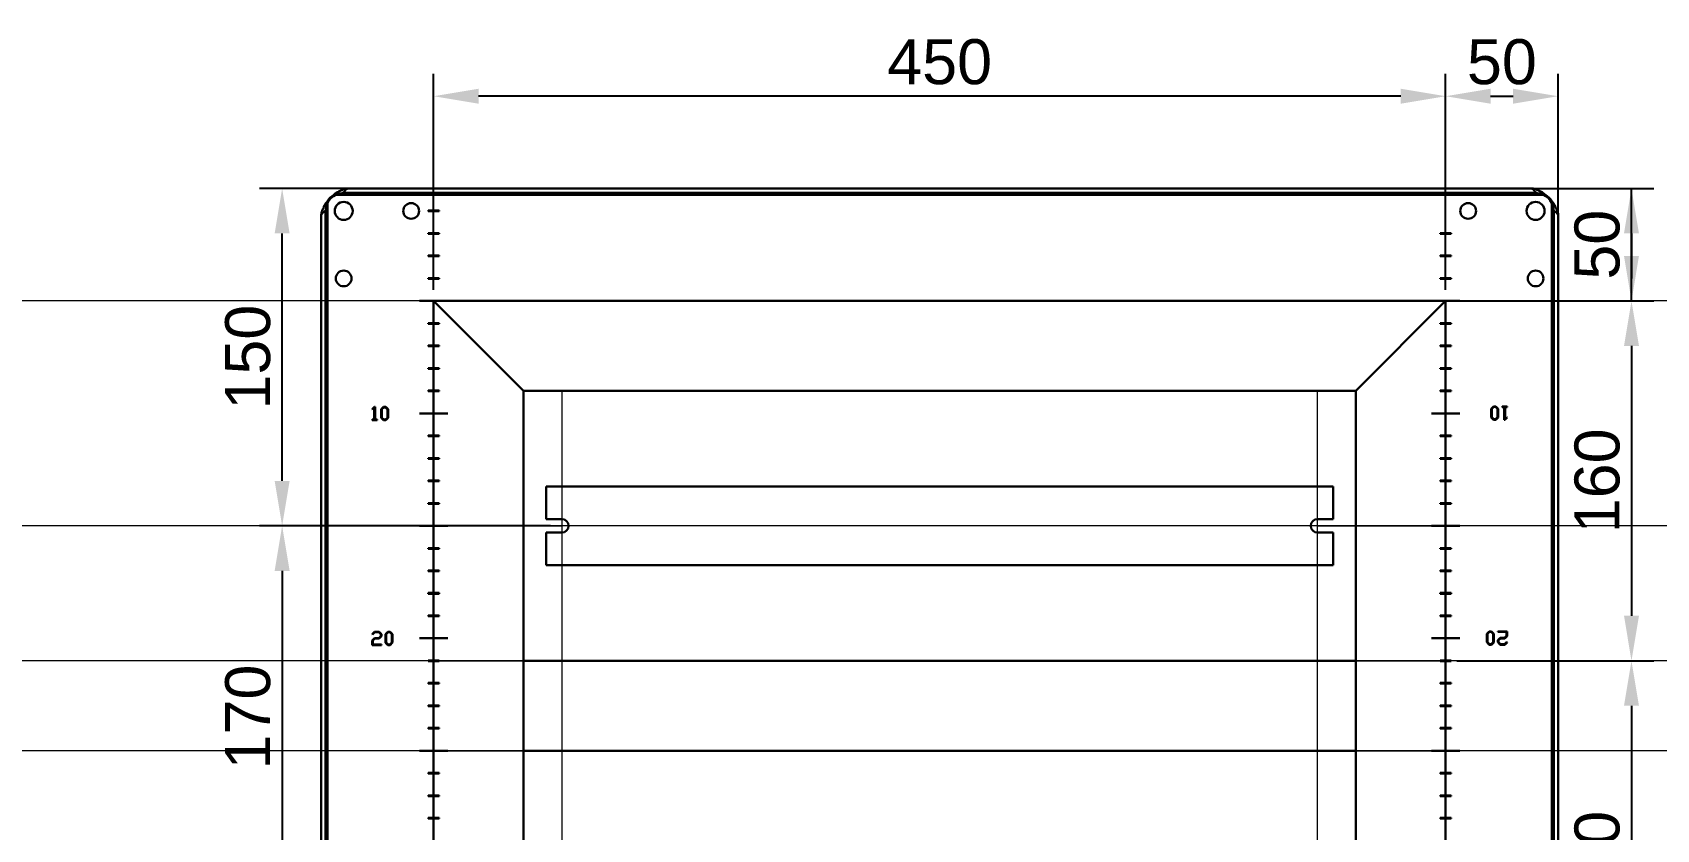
# Model space of a CAD drawing. Header units: millimetres. Extents: x 0 to 53000, y -591 to 24400.
# Drawn here: x 989 to 1711, y 2940 to 3294 of the extents above; entities that cross this region are included whole.
import ezdxf

# ---------------------------------------------------------------- set-up
doc = ezdxf.new("R2010")
doc.units = ezdxf.units.MM
doc.layers.add('КК перф 40х60', color=6, linetype='Continuous', lineweight=30)
doc.layers.add('Основная', color=7, linetype='Continuous', lineweight=30)
doc.layers.add('Привязки', color=2, linetype='Continuous', lineweight=0, plot=False, transparency=0.8)
doc.layers.add('размеры', color=3, linetype='Continuous')
doc.styles.get("Standard").update_dxf_attribs({"font": 'arial.ttf'})
doc.dimstyles.new('ISO2', dxfattribs={"dimtxt": 20, "dimasz": 20, "dimexe": 10, "dimexo": 5, "dimgap": 5, "dimtad": 1, "dimdec": 4, "dimdsep": 46, "dimlunit": 6, "dimtxsty": 'Standard', "dimcen": 20, "dimadec": 0, "dimazin": 0, "dimtfac": 1, "dimtdec": 4, "dimtmove": 0, "dimatfit": 3, "dimfxl": 1, "dimtolj": 1, "dimtzin": 0, "dimarcsym": 0})

# ---------------------------------------------------------------- blocks, each defined once
blk = doc.blocks.new('*D133')
at = {"layer": 'Defpoints', "color": 0, "transparency": 16777216}
for p in [(1617.37, 3225), (1700, 3225), (1617.37, 3175)]:
    blk.add_point(p, dxfattribs=at)
at = {"layer": 'размеры', "color": 0, "lineweight": -2, "transparency": 16777216}
for p, q in [((1622.37, 3225), (1710, 3225)), ((1700, 3175), (1700, 3225)), ((1700, 3195), (1700, 3215)), ((1700, 3205), (1700, 3185)), ((1622.37, 3175), (1710, 3175))]:
    blk.add_line(p, q, dxfattribs=at)
at = {"layer": 'размеры', "color": 0, "transparency": 16777216}
for points in [[(1696.67, 3205), (1703.33, 3205), (1700, 3225)], [(1696.67, 3195), (1703.33, 3195), (1700, 3175)]]:
    blk.add_solid(points, dxfattribs=at)
at = {"layer": 'размеры', "color": 0, "transparency": 16777216, "insert": (1684.79, 3200), "char_height": 20, "attachment_point": 5, "rotation": 90}
blk.add_mtext('\\A1;50', dxfattribs=at)
blk = doc.blocks.new('*D134')
at = {"layer": 'Defpoints', "color": 0, "transparency": 16777216}
for p in [(1167.37, 3266), (1167.37, 3175), (1617.37, 3175)]:
    blk.add_point(p, dxfattribs=at)
at = {"layer": 'размеры', "color": 0, "lineweight": -2, "transparency": 16777216}
for p, q in [((1167.37, 3180), (1167.37, 3276)), ((1617.37, 3180), (1617.37, 3276)), ((1597.37, 3266), (1187.37, 3266))]:
    blk.add_line(p, q, dxfattribs=at)
at = {"layer": 'размеры', "color": 0, "transparency": 16777216}
for points in [[(1187.37, 3269.33), (1187.37, 3262.67), (1167.37, 3266)], [(1597.37, 3269.33), (1597.37, 3262.67), (1617.37, 3266)]]:
    blk.add_solid(points, dxfattribs=at)
at = {"layer": 'размеры', "color": 0, "transparency": 16777216, "insert": (1392.37, 3281.21), "char_height": 20, "attachment_point": 5, "rotation": 0}
blk.add_mtext('\\A1;450', dxfattribs=at)
blk = doc.blocks.new('*D135')
at = {"layer": 'Defpoints', "color": 0, "transparency": 16777216}
for p in [(1667.37, 3266), (1617.37, 3175), (1667.37, 3175)]:
    blk.add_point(p, dxfattribs=at)
at = {"layer": 'размеры', "color": 0, "lineweight": -2, "transparency": 16777216}
for p, q in [((1617.37, 3180), (1617.37, 3276)), ((1667.37, 3180), (1667.37, 3276)), ((1637.37, 3266), (1647.37, 3266))]:
    blk.add_line(p, q, dxfattribs=at)
at = {"layer": 'размеры', "color": 0, "transparency": 16777216}
for points in [[(1637.37, 3269.33), (1637.37, 3262.67), (1617.37, 3266)], [(1647.37, 3269.33), (1647.37, 3262.67), (1667.37, 3266)]]:
    blk.add_solid(points, dxfattribs=at)
at = {"layer": 'размеры', "color": 0, "transparency": 16777216, "insert": (1642.37, 3281.21), "char_height": 20, "attachment_point": 5}
blk.add_mtext('\\A1;50', dxfattribs=at)
blk = doc.blocks.new('*D136')
at = {"layer": 'Defpoints', "color": 0, "transparency": 16777216}
for p in [(1100, 3225), (1224.37, 3225), (1224.37, 3075)]:
    blk.add_point(p, dxfattribs=at)
at = {"layer": 'размеры', "color": 0, "lineweight": -2, "transparency": 16777216}
for p, q in [((1219.37, 3225), (1090, 3225)), ((1100, 3095), (1100, 3205)), ((1219.37, 3075), (1090, 3075))]:
    blk.add_line(p, q, dxfattribs=at)
at = {"layer": 'размеры', "color": 0, "transparency": 16777216}
for points in [[(1096.67, 3205), (1103.33, 3205), (1100, 3225)], [(1096.67, 3095), (1103.33, 3095), (1100, 3075)]]:
    blk.add_solid(points, dxfattribs=at)
at = {"layer": 'размеры', "color": 0, "transparency": 16777216, "insert": (1084.79, 3150), "char_height": 20, "attachment_point": 5, "rotation": 90}
blk.add_mtext('\\A1;150', dxfattribs=at)
blk = doc.blocks.new('*D137')
at = {"layer": 'Defpoints', "color": 0, "transparency": 16777216}
for p in [(1224.37, 3075), (1100, 2905), (1224.37, 2905)]:
    blk.add_point(p, dxfattribs=at)
at = {"layer": 'размеры', "color": 0, "lineweight": -2, "transparency": 16777216}
for p, q in [((1219.37, 3075), (1090, 3075)), ((1100, 3055), (1100, 2925)), ((1219.37, 2905), (1090, 2905))]:
    blk.add_line(p, q, dxfattribs=at)
at = {"layer": 'размеры', "color": 0, "transparency": 16777216}
for points in [[(1096.67, 3055), (1103.33, 3055), (1100, 3075)], [(1096.67, 2925), (1103.33, 2925), (1100, 2905)]]:
    blk.add_solid(points, dxfattribs=at)
at = {"layer": 'размеры', "color": 0, "transparency": 16777216, "insert": (1084.79, 2990), "char_height": 20, "attachment_point": 5, "rotation": 90}
blk.add_mtext('\\A1;170', dxfattribs=at)
blk = doc.blocks.new('*D140')
at = {"layer": 'Defpoints', "color": 0, "transparency": 16777216}
for p in [(1617.37, 3175), (1617.37, 3015), (1700, 3015)]:
    blk.add_point(p, dxfattribs=at)
at = {"layer": 'размеры', "color": 0, "lineweight": -2, "transparency": 16777216}
for p, q in [((1622.37, 3175), (1710, 3175)), ((1700, 3155), (1700, 3035)), ((1622.37, 3015), (1710, 3015))]:
    blk.add_line(p, q, dxfattribs=at)
at = {"layer": 'размеры', "color": 0, "transparency": 16777216}
for points in [[(1696.67, 3155), (1703.33, 3155), (1700, 3175)], [(1696.67, 3035), (1703.33, 3035), (1700, 3015)]]:
    blk.add_solid(points, dxfattribs=at)
at = {"layer": 'размеры', "color": 0, "transparency": 16777216, "insert": (1684.79, 3095), "char_height": 20, "attachment_point": 5, "rotation": 90}
blk.add_mtext('\\A1;160', dxfattribs=at)
blk = doc.blocks.new('*D141')
at = {"layer": 'Defpoints', "color": 0, "transparency": 16777216}
for p in [(1617.37, 3015), (0, 2835), (1700, 2835)]:
    blk.add_point(p, dxfattribs=at)
at = {"layer": 'размеры', "color": 0, "lineweight": -2, "transparency": 16777216}
for p, q in [((1622.37, 3015), (1710, 3015)), ((1700, 2995), (1700, 2855)), ((5, 2835), (1710, 2835))]:
    blk.add_line(p, q, dxfattribs=at)
at = {"layer": 'размеры', "color": 0, "transparency": 16777216}
for points in [[(1696.67, 2995), (1703.33, 2995), (1700, 3015)], [(1696.67, 2855), (1703.33, 2855), (1700, 2835)]]:
    blk.add_solid(points, dxfattribs=at)
at = {"layer": 'размеры', "color": 0, "transparency": 16777216, "insert": (1684.79, 2925), "char_height": 20, "attachment_point": 5, "rotation": 90}
blk.add_mtext('\\A1;180', dxfattribs=at)

msp = doc.modelspace()

# ---------------------------------------------------------------- linework, layer by layer
at = {"layer": 'КК перф 40х60'}
for p, q in [((1167.36884, 3175), (1617.36885, 3175)), ((1207.36885, 3135), (1167.36884, 3175)), ((1167.36885, 2524.99999), (1167.36885, 3175)), ((1577.36885, 3135), (1617.36885, 3175)), ((1617.36885, 3175), (1617.36885, 2524.99999)), ((1577.36885, 3135), (1207.36885, 3135)), ((1207.36885, 3135), (1207.36885, 2564.99999)), ((1207.36885, 3135), (1207.36885, 2945)), ((1577.36885, 2565), (1577.36885, 3135)), ((1207.33585, 3014.99999), (1577.33586, 3014.99999)), ((1207.33585, 2974.99999), (1577.33586, 2974.99999))]:
    msp.add_line(p, q, dxfattribs=at)
at = {"layer": 'Основная', "linetype": 'Continuous'}
for p, q in [((1123.04749, 3222.20001), (1661.6902, 3222.20001)), ((1123.04749, 3222.20001), (1661.6902, 3222.20001)), ((1657.50589, 3223.10001), (1127.2318, 3223.10001)), ((1657.50589, 3223.10001), (1127.2318, 3223.10001)), ((1655.58251, 3224.99999), (1129.15518, 3224.99999)), ((1655.58251, 3224.99999), (1129.15518, 3224.99999)), ((1655.26884, 3224.99999), (1129.46885, 3224.99999)), ((1655.26884, 3224.99999), (1129.46885, 3224.99999)), ((1119.26886, 3215.13706), (1119.26886, 2484.86292)), ((1119.26886, 3215.13706), (1119.26886, 2484.86292)), ((1120.16886, 2480.67862), (1120.16886, 3219.32137)), ((1120.16886, 2480.67862), (1120.16886, 3219.32137)), ((1169.86885, 3215.15), (1164.86884, 3215.15)), ((1164.86884, 3215.15), (1164.86884, 3214.85001)), ((1164.86884, 3214.85001), (1169.86885, 3214.85001)), ((1169.86885, 3214.85001), (1169.86885, 3215.15)), ((1664.56883, 3219.32137), (1664.56883, 2480.67862)), ((1664.56883, 3219.32137), (1664.56883, 2480.67862)), ((1665.46884, 2484.86292), (1665.46884, 3215.13706)), ((1665.46884, 2484.86292), (1665.46884, 3215.13706)), ((1117.36884, 3213.21365), (1117.36884, 2486.78634)), ((1117.36884, 3213.21365), (1117.36884, 2486.78634)), ((1117.36884, 3212.89998), (1117.36884, 2487.10001)), ((1117.36884, 3212.89998), (1117.36884, 2487.10001)), ((1667.36885, 2486.78634), (1667.36885, 3213.21365)), ((1667.36885, 2486.78634), (1667.36885, 3213.21365)), ((1667.36885, 2487.10001), (1667.36885, 3212.89998)), ((1667.36885, 2487.10001), (1667.36885, 3212.89998)), ((1169.86885, 3205.15001), (1164.86884, 3205.15001)), ((1164.86884, 3205.15001), (1164.86884, 3204.84999)), ((1164.86884, 3204.84999), (1169.86885, 3204.84999)), ((1169.86885, 3204.84999), (1169.86885, 3205.15001)), ((1614.86884, 3205.15001), (1614.86884, 3204.84999)), ((1619.86885, 3205.15001), (1614.86884, 3205.15001)), ((1614.86884, 3204.84999), (1619.86885, 3204.84999)), ((1619.86885, 3204.84999), (1619.86885, 3205.15001)), ((1169.86885, 3195.14999), (1164.86884, 3195.14999)), ((1164.86884, 3195.14999), (1164.86884, 3194.85)), ((1164.86884, 3194.85), (1169.86885, 3194.85)), ((1169.86885, 3194.85), (1169.86885, 3195.14999)), ((1614.86884, 3195.14999), (1614.86884, 3194.85)), ((1619.86885, 3195.14999), (1614.86884, 3195.14999)), ((1614.86884, 3194.85), (1619.86885, 3194.85)), ((1619.86885, 3194.85), (1619.86885, 3195.14999)), ((1169.86885, 3185.15), (1164.86884, 3185.15)), ((1164.86884, 3185.15), (1164.86884, 3184.85001)), ((1164.86884, 3184.85001), (1169.86885, 3184.85001)), ((1169.86885, 3184.85001), (1169.86885, 3185.15)), ((1619.86885, 3185.15), (1614.86884, 3185.15)), ((1614.86884, 3185.15), (1614.86884, 3184.85001)), ((1614.86884, 3184.85001), (1619.86885, 3184.85001)), ((1619.86885, 3184.85001), (1619.86885, 3185.15)), ((1169.86885, 3165.14999), (1164.86884, 3165.14999)), ((1164.86884, 3165.14999), (1164.86884, 3164.85)), ((1164.86884, 3164.85), (1169.86885, 3164.85)), ((1169.86885, 3164.85), (1169.86885, 3165.14999)), ((1614.86884, 3165.14999), (1614.86884, 3164.85)), ((1619.86885, 3165.14999), (1614.86884, 3165.14999)), ((1614.86884, 3164.85), (1619.86885, 3164.85)), ((1619.86885, 3164.85), (1619.86885, 3165.14999)), ((1164.86884, 3155.15), (1164.86884, 3154.85001)), ((1169.86885, 3155.15), (1164.86884, 3155.15)), ((1164.86884, 3154.85001), (1169.86885, 3154.85001)), ((1169.86885, 3154.85001), (1169.86885, 3155.15)), ((1619.86885, 3155.15), (1614.86884, 3155.15)), ((1614.86884, 3155.15), (1614.86884, 3154.85001)), ((1614.86884, 3154.85001), (1619.86885, 3154.85001)), ((1619.86885, 3154.85001), (1619.86885, 3155.15)), ((1164.86884, 3145.15001), (1164.86884, 3144.84999)), ((1169.86885, 3145.15001), (1164.86884, 3145.15001)), ((1164.86884, 3144.84999), (1169.86885, 3144.84999)), ((1169.86885, 3144.84999), (1169.86885, 3145.15001)), ((1619.86885, 3145.15001), (1614.86884, 3145.15001)), ((1614.86884, 3145.15001), (1614.86884, 3144.84999)), ((1614.86884, 3144.84999), (1619.86885, 3144.84999)), ((1619.86885, 3144.84999), (1619.86885, 3145.15001)), ((1169.86885, 3135.14999), (1164.86884, 3135.14999)), ((1164.86884, 3135.14999), (1164.86884, 3134.85)), ((1164.86884, 3134.85), (1169.86885, 3134.85)), ((1169.86885, 3134.85), (1169.86885, 3135.14999)), ((1614.86884, 3135.14999), (1614.86884, 3134.85)), ((1619.86885, 3135.14999), (1614.86884, 3135.14999)), ((1614.86884, 3134.85), (1619.86885, 3134.85)), ((1619.86885, 3134.85), (1619.86885, 3135.14999)), ((1141.04449, 3127.91499), (1140.02552, 3126.88315)), ((1140.2209, 3126.71584), (1140.96379, 3127.55466)), ((1140.96379, 3127.55466), (1140.96379, 3122.27258)), ((1141.31241, 3127.91499), (1141.04449, 3127.91499)), ((1141.31241, 3122.27258), (1141.31241, 3127.91499)), ((1145.01629, 3127.91499), (1143.9786, 3126.89015)), ((1143.9786, 3126.89015), (1143.9786, 3123.01898)), ((1144.33073, 3126.80477), (1145.17657, 3127.65411)), ((1146.12653, 3127.91499), (1145.01629, 3127.91499)), ((1145.17657, 3127.65411), (1145.96626, 3127.65411)), ((1145.96626, 3127.65411), (1146.83432, 3126.78137)), ((1147.18763, 3126.8656), (1146.12653, 3127.91499)), ((1638.61, 3128.05283), (1637.55006, 3127.01046)), ((1637.55006, 3127.01046), (1637.55006, 3123.18724)), ((1637.90337, 3126.96952), (1638.77028, 3127.83757)), ((1637.90337, 3123.27147), (1637.90337, 3126.96952)), ((1639.72374, 3128.05283), (1638.61, 3128.05283)), ((1638.77028, 3127.83757), (1639.56229, 3127.83757)), ((1639.56229, 3127.83757), (1640.40696, 3126.99291)), ((1640.75909, 3127.03386), (1639.72374, 3128.05283)), ((1640.40696, 3126.99291), (1640.40696, 3123.24807)), ((1640.75909, 3123.16269), (1640.75909, 3127.03386)), ((1642.53383, 3128.05283), (1642.53383, 3127.78026)), ((1644.66538, 3128.05283), (1642.53383, 3128.05283)), ((1642.53383, 3127.78026), (1643.42528, 3127.78026)), ((1643.42528, 3127.78026), (1643.42528, 3122.13784)), ((1643.77391, 3127.78026), (1644.66538, 3127.78026)), ((1643.77391, 3122.49818), (1643.77391, 3127.78026)), ((1644.66538, 3127.78026), (1644.66538, 3128.05283)), ((1140.02552, 3126.88315), (1140.2209, 3126.71584)), ((1140.07231, 3122.27258), (1140.07231, 3122.00001)), ((1140.96379, 3122.27258), (1140.07231, 3122.27258)), ((1140.07231, 3122.00001), (1142.20386, 3122.00001)), ((1142.20386, 3122.27258), (1141.31241, 3122.27258)), ((1142.20386, 3122.00001), (1142.20386, 3122.27258)), ((1143.9786, 3123.01898), (1145.01395, 3122.00001)), ((1144.33073, 3123.05993), (1144.33073, 3126.80477)), ((1145.17541, 3122.21524), (1144.33073, 3123.05993)), ((1145.01395, 3122.00001), (1146.12769, 3122.00001)), ((1145.96742, 3122.21524), (1145.17541, 3122.21524)), ((1146.83432, 3123.08332), (1145.96742, 3122.21524)), ((1146.12769, 3122.00001), (1147.18763, 3123.04237)), ((1146.83432, 3126.78137), (1146.83432, 3123.08332)), ((1147.18763, 3123.04237), (1147.18763, 3126.8656)), ((1637.55006, 3123.18724), (1638.61116, 3122.13784)), ((1638.77144, 3122.39873), (1637.90337, 3123.27147)), ((1638.61116, 3122.13784), (1639.7214, 3122.13784)), ((1639.56113, 3122.39873), (1638.77144, 3122.39873)), ((1640.40696, 3123.24807), (1639.56113, 3122.39873)), ((1639.7214, 3122.13784), (1640.75909, 3123.16269)), ((1643.42528, 3122.13784), (1643.6932, 3122.13784)), ((1643.6932, 3122.13784), (1644.71217, 3123.16969)), ((1644.51679, 3123.337), (1643.77391, 3122.49818)), ((1644.71217, 3123.16969), (1644.51679, 3123.337)), ((1169.86885, 3115.15), (1164.86884, 3115.15)), ((1164.86884, 3115.15), (1164.86884, 3114.84998)), ((1164.86884, 3114.84998), (1169.86885, 3114.84998)), ((1169.86885, 3114.84998), (1169.86885, 3115.15)), ((1614.86884, 3115.15), (1614.86884, 3114.84998)), ((1619.86885, 3115.15), (1614.86884, 3115.15)), ((1614.86884, 3114.84998), (1619.86885, 3114.84998)), ((1619.86885, 3114.84998), (1619.86885, 3115.15)), ((1164.86884, 3105.14998), (1164.86884, 3104.84999)), ((1169.86885, 3105.14998), (1164.86884, 3105.14998)), ((1164.86884, 3104.84999), (1169.86885, 3104.84999)), ((1169.86885, 3104.84999), (1169.86885, 3105.14998)), ((1619.86885, 3105.14998), (1614.86884, 3105.14998)), ((1614.86884, 3105.14998), (1614.86884, 3104.84999)), ((1614.86884, 3104.84999), (1619.86885, 3104.84999)), ((1619.86885, 3104.84999), (1619.86885, 3105.14998)), ((1169.86885, 3095.14999), (1164.86884, 3095.14999)), ((1164.86884, 3095.14999), (1164.86884, 3094.84999)), ((1164.86884, 3094.84999), (1169.86885, 3094.84999)), ((1169.86885, 3094.84999), (1169.86885, 3095.14999)), ((1619.86885, 3095.14999), (1614.86884, 3095.14999)), ((1614.86884, 3095.14999), (1614.86884, 3094.84999)), ((1614.86884, 3094.84999), (1619.86885, 3094.84999)), ((1619.86885, 3094.84999), (1619.86885, 3095.14999)), ((1169.86885, 3085.14999), (1164.86884, 3085.14999)), ((1164.86884, 3085.14999), (1164.86884, 3084.85)), ((1164.86884, 3084.85), (1169.86885, 3084.85)), ((1169.86885, 3084.85), (1169.86885, 3085.14999)), ((1614.86884, 3085.14999), (1614.86884, 3084.85)), ((1619.86885, 3085.14999), (1614.86884, 3085.14999)), ((1614.86884, 3084.85), (1619.86885, 3084.85)), ((1619.86885, 3084.85), (1619.86885, 3085.14999)), ((1164.86884, 3065.14999), (1164.86884, 3064.84999)), ((1169.86885, 3065.14999), (1164.86884, 3065.14999)), ((1164.86884, 3064.84999), (1169.86885, 3064.84999)), ((1169.86885, 3064.84999), (1169.86885, 3065.14999)), ((1619.86885, 3065.14999), (1614.86884, 3065.14999)), ((1614.86884, 3065.14999), (1614.86884, 3064.84999)), ((1614.86884, 3064.84999), (1619.86885, 3064.84999)), ((1619.86885, 3064.84999), (1619.86885, 3065.14999)), ((1164.86884, 3055.14999), (1164.86884, 3054.85)), ((1169.86885, 3055.14999), (1164.86884, 3055.14999)), ((1164.86884, 3054.85), (1169.86885, 3054.85)), ((1169.86885, 3054.85), (1169.86885, 3055.14999)), ((1614.86884, 3055.14999), (1614.86884, 3054.85)), ((1619.86885, 3055.14999), (1614.86884, 3055.14999)), ((1614.86884, 3054.85), (1619.86885, 3054.85)), ((1619.86885, 3054.85), (1619.86885, 3055.14999)), ((1164.86884, 3045.15), (1164.86884, 3044.84999)), ((1169.86885, 3045.15), (1164.86884, 3045.15)), ((1164.86884, 3044.84999), (1169.86885, 3044.84999)), ((1169.86885, 3044.84999), (1169.86885, 3045.15)), ((1614.86884, 3045.15), (1614.86884, 3044.84999)), ((1619.86885, 3045.15), (1614.86884, 3045.15)), ((1614.86884, 3044.84999), (1619.86885, 3044.84999)), ((1619.86885, 3044.84999), (1619.86885, 3045.15)), ((1169.86885, 3035.14999), (1164.86884, 3035.14999)), ((1164.86884, 3035.14999), (1164.86884, 3034.85)), ((1164.86884, 3034.85), (1169.86885, 3034.85)), ((1169.86885, 3034.85), (1169.86885, 3035.14999)), ((1614.86884, 3035.14999), (1614.86884, 3034.85)), ((1619.86885, 3035.14999), (1614.86884, 3035.14999)), ((1614.86884, 3034.85), (1619.86885, 3034.85)), ((1619.86885, 3034.85), (1619.86885, 3035.14999)), ((1141.04685, 3027.94379), (1140.02552, 3026.91194)), ((1140.02552, 3026.91194), (1140.21971, 3026.74465)), ((1140.21971, 3026.74465), (1141.20828, 3027.6712)), ((1143.11054, 3027.94379), (1141.04685, 3027.94379)), ((1141.20828, 3027.6712), (1142.94908, 3027.6712)), ((1142.94908, 3027.6712), (1143.81949, 3026.81133)), ((1143.81949, 3025.98187), (1142.94908, 3025.122)), ((1144.17163, 3026.89439), (1143.11054, 3027.94379)), ((1143.1117, 3024.8459), (1144.17163, 3025.89414)), ((1143.81949, 3026.81133), (1143.81949, 3025.98187)), ((1144.17163, 3025.89414), (1144.17163, 3026.89439)), ((1146.96301, 3027.94379), (1145.92531, 3026.91896)), ((1145.92531, 3026.91896), (1145.92531, 3023.04778)), ((1146.27745, 3026.83356), (1147.12329, 3027.6829)), ((1146.27745, 3023.08872), (1146.27745, 3026.83356)), ((1148.07323, 3027.94379), (1146.96301, 3027.94379)), ((1147.12329, 3027.6829), (1147.91296, 3027.6829)), ((1147.91296, 3027.6829), (1148.78102, 3026.81015)), ((1149.13433, 3026.89439), (1148.07323, 3027.94379)), ((1148.78102, 3026.81015), (1148.78102, 3023.11212)), ((1149.13433, 3023.07117), (1149.13433, 3026.89439)), ((1636.66328, 3028.08164), (1635.60336, 3027.03926)), ((1635.60336, 3027.03926), (1635.60336, 3023.21604)), ((1635.95667, 3026.99831), (1636.82356, 3027.86638)), ((1635.95667, 3023.30028), (1635.95667, 3026.99831)), ((1637.77702, 3028.08164), (1636.66328, 3028.08164)), ((1636.82356, 3027.86638), (1637.61558, 3027.86638)), ((1637.61558, 3027.86638), (1638.46024, 3027.02171)), ((1638.81239, 3027.06265), (1637.77702, 3028.08164)), ((1638.46024, 3027.02171), (1638.46024, 3023.27687)), ((1638.81239, 3023.19147), (1638.81239, 3027.06265)), ((1640.63158, 3028.08164), (1640.63158, 3027.80905)), ((1644.72737, 3028.08164), (1640.63158, 3028.08164)), ((1640.63158, 3027.80905), (1644.37526, 3027.80905)), ((1644.37526, 3026.09749), (1643.53176, 3025.26453)), ((1643.68969, 3024.98843), (1644.72737, 3026.01209)), ((1644.37526, 3027.80905), (1644.37526, 3026.09749)), ((1644.72737, 3026.01209), (1644.72737, 3028.08164)), ((1141.04801, 3025.122), (1140.01032, 3024.09834)), ((1140.01032, 3024.09834), (1140.01032, 3022.02879)), ((1140.01032, 3022.02879), (1144.10611, 3022.02879)), ((1140.36244, 3024.01294), (1141.20593, 3024.8459)), ((1140.36244, 3022.30138), (1140.36244, 3024.01294)), ((1144.10611, 3022.30138), (1140.36244, 3022.30138)), ((1142.94908, 3025.122), (1141.04801, 3025.122)), ((1141.20593, 3024.8459), (1143.1117, 3024.8459)), ((1144.10611, 3022.02879), (1144.10611, 3022.30138)), ((1145.92531, 3023.04778), (1146.96067, 3022.02879)), ((1147.12211, 3022.24405), (1146.27745, 3023.08872)), ((1146.96067, 3022.02879), (1148.07441, 3022.02879)), ((1147.91413, 3022.24405), (1147.12211, 3022.24405)), ((1148.78102, 3023.11212), (1147.91413, 3022.24405)), ((1148.07441, 3022.02879), (1149.13433, 3023.07117)), ((1635.60336, 3023.21604), (1636.66446, 3022.16664)), ((1636.82474, 3022.42753), (1635.95667, 3023.30028)), ((1636.66446, 3022.16664), (1637.77468, 3022.16664)), ((1637.61441, 3022.42753), (1636.82474, 3022.42753)), ((1638.46024, 3023.27687), (1637.61441, 3022.42753)), ((1637.77468, 3022.16664), (1638.81239, 3023.19147)), ((1641.62599, 3025.26453), (1640.56606, 3024.21629)), ((1640.56606, 3024.21629), (1640.56606, 3023.21604)), ((1640.56606, 3023.21604), (1641.62716, 3022.16664)), ((1640.9182, 3024.12856), (1641.78861, 3024.98843)), ((1640.9182, 3023.2991), (1640.9182, 3024.12856)), ((1641.78861, 3022.43923), (1640.9182, 3023.2991)), ((1643.53176, 3025.26453), (1641.62599, 3025.26453)), ((1641.62716, 3022.16664), (1643.69085, 3022.16664)), ((1641.78861, 3024.98843), (1643.68969, 3024.98843)), ((1643.52941, 3022.43923), (1641.78861, 3022.43923)), ((1644.51798, 3023.36578), (1643.52941, 3022.43923)), ((1643.69085, 3022.16664), (1644.71217, 3023.19849)), ((1644.71217, 3023.19849), (1644.51798, 3023.36578)), ((1169.86885, 3015.15), (1164.86884, 3015.15)), ((1164.86884, 3015.15), (1164.86884, 3014.84999)), ((1164.86884, 3014.84999), (1169.86885, 3014.84999)), ((1169.86885, 3014.84999), (1169.86885, 3015.15)), ((1614.86884, 3015.15), (1614.86884, 3014.84999)), ((1619.86885, 3015.15), (1614.86884, 3015.15)), ((1614.86884, 3014.84999), (1619.86885, 3014.84999)), ((1619.86885, 3014.84999), (1619.86885, 3015.15)), ((1164.86884, 3005.14999), (1164.86884, 3004.85)), ((1169.86885, 3005.14999), (1164.86884, 3005.14999)), ((1164.86884, 3004.85), (1169.86885, 3004.85)), ((1169.86885, 3004.85), (1169.86885, 3005.14999)), ((1619.86885, 3005.14999), (1614.86884, 3005.14999)), ((1614.86884, 3005.14999), (1614.86884, 3004.85)), ((1614.86884, 3004.85), (1619.86885, 3004.85)), ((1619.86885, 3004.85), (1619.86885, 3005.14999)), ((1164.86884, 2995.15), (1164.86884, 2994.84999)), ((1169.86885, 2995.15), (1164.86884, 2995.15)), ((1164.86884, 2994.84999), (1169.86885, 2994.84999)), ((1169.86885, 2994.84999), (1169.86885, 2995.15)), ((1614.86884, 2995.15), (1614.86884, 2994.84999)), ((1619.86885, 2995.15), (1614.86884, 2995.15)), ((1614.86884, 2994.84999), (1619.86885, 2994.84999)), ((1619.86885, 2994.84999), (1619.86885, 2995.15)), ((1169.86885, 2985.14999), (1164.86884, 2985.14999)), ((1164.86884, 2985.14999), (1164.86884, 2984.84999)), ((1164.86884, 2984.84999), (1169.86885, 2984.84999)), ((1169.86885, 2984.84999), (1169.86885, 2985.14999)), ((1614.86884, 2985.14999), (1614.86884, 2984.84999)), ((1619.86885, 2985.14999), (1614.86884, 2985.14999)), ((1614.86884, 2984.84999), (1619.86885, 2984.84999)), ((1619.86885, 2984.84999), (1619.86885, 2985.14999)), ((1164.86884, 2965.14999), (1164.86884, 2964.84999)), ((1169.86885, 2965.14999), (1164.86884, 2965.14999)), ((1164.86884, 2964.84999), (1169.86885, 2964.84999)), ((1169.86885, 2964.84999), (1169.86885, 2965.14999)), ((1619.86885, 2965.14999), (1614.86884, 2965.14999)), ((1614.86884, 2965.14999), (1614.86884, 2964.84999)), ((1614.86884, 2964.84999), (1619.86885, 2964.84999)), ((1619.86885, 2964.84999), (1619.86885, 2965.14999)), ((1164.86884, 2955.14999), (1164.86884, 2954.85)), ((1169.86885, 2955.14999), (1164.86884, 2955.14999)), ((1164.86884, 2954.85), (1169.86885, 2954.85)), ((1169.86885, 2954.85), (1169.86885, 2955.14999)), ((1614.86884, 2955.14999), (1614.86884, 2954.85)), ((1619.86885, 2955.14999), (1614.86884, 2955.14999)), ((1614.86884, 2954.85), (1619.86885, 2954.85)), ((1619.86885, 2954.85), (1619.86885, 2955.14999)), ((1164.86884, 2945.15), (1164.86884, 2944.85)), ((1169.86885, 2945.15), (1164.86884, 2945.15)), ((1164.86884, 2944.85), (1169.86885, 2944.85)), ((1169.86885, 2944.85), (1169.86885, 2945.15)), ((1614.86884, 2945.15), (1614.86884, 2944.85)), ((1619.86885, 2945.15), (1614.86884, 2945.15)), ((1614.86884, 2944.85), (1619.86885, 2944.85)), ((1619.86885, 2944.85), (1619.86885, 2945.15))]:
    msp.add_line(p, q, dxfattribs=at)
at = {"layer": 'Основная'}
for p, q in [((1173.61885, 3175), (1161.11884, 3175)), ((1167.36884, 2849.99999), (1167.36884, 3175)), ((1623.61885, 3175), (1611.11885, 3175)), ((1173.61885, 3124.99999), (1161.11884, 3124.99999)), ((1623.61885, 3124.99999), (1611.11885, 3124.99999)), ((1217.36884, 3092.5), (1217.36884, 3078)), ((1567.36884, 3092.49999), (1217.36884, 3092.49998)), ((1567.36884, 3092.49999), (1567.36884, 3077.99999)), ((1224.36884, 3078), (1217.36884, 3078)), ((1567.36884, 3077.99999), (1560.36884, 3077.99999)), ((1161.11884, 3075), (1173.61885, 3075)), ((1217.36884, 3072), (1224.36884, 3072)), ((1217.36884, 3057.5), (1217.36884, 3072)), ((1227.36884, 3075), (1227.36884, 3075)), ((1560.36884, 3071.99999), (1567.36884, 3071.99999)), ((1567.36884, 3071.99999), (1567.36884, 3057.49999)), ((1611.11885, 3075), (1623.61885, 3075)), ((1217.36884, 3057.49998), (1567.36884, 3057.49998)), ((1161.11884, 3024.99999), (1173.61885, 3024.99999)), ((1611.11885, 3024.99999), (1623.61885, 3024.99999)), ((1161.11884, 2974.99999), (1173.61885, 2974.99999)), ((1611.11885, 2974.99999), (1623.61885, 2974.99999))]:
    msp.add_line(p, q, dxfattribs=at)
at = {"layer": 'Основная', "linetype": 'Continuous'}
for centre, radius in [((1127.36885, 3214.99999), 4), ((1127.36885, 3214.99999), 4), ((1127.36885, 3214.99999), 4), ((1127.36885, 3214.99999), 4), ((1157.36885, 3214.99999), 3.5), ((1157.36885, 3214.99999), 3.5), ((1627.36885, 3214.99999), 3.5), ((1627.36885, 3214.99999), 3.5), ((1657.36885, 3214.99999), 4), ((1657.36885, 3214.99999), 4), ((1657.36885, 3214.99999), 4), ((1657.36885, 3214.99999), 4), ((1127.36885, 3184.99999), 3.5), ((1127.36885, 3184.99999), 3.5), ((1657.36885, 3184.99999), 3.5), ((1657.36885, 3184.99999), 3.5)]:
    msp.add_circle(centre, radius, dxfattribs=at)
for centre, radius, start, end in [((1127.36885, 3214.99999), 8, 94.96800905, 175.03199095), ((1127.36885, 3214.99999), 8, 94.96800905, 175.03199095), ((1127.07885, 3215.28999), 8, 120.25972336, 149.74027664), ((1127.07885, 3215.28999), 8, 120.25972336, 149.74027664), ((1126.50285, 3224.96243), 2, 274.96800905, 291.37482783), ((1126.50285, 3224.96243), 2, 274.96800905, 291.37482783), ((1658.23484, 3224.96243), 2, 248.62517217, 265.03199095), ((1658.23484, 3224.96243), 2, 248.62517217, 265.03199095), ((1657.36885, 3214.99999), 8, 4.96800905, 85.03199095), ((1657.36885, 3214.99999), 8, 4.96800905, 85.03199095), ((1657.65885, 3215.28999), 8, 30.25972336, 59.74027664), ((1657.65885, 3215.28999), 8, 30.25972336, 59.74027664), ((1117.40641, 3215.86599), 2, 338.62517217, 355.03199095), ((1117.40641, 3215.86599), 2, 338.62517217, 355.03199095), ((1667.33128, 3215.86599), 2, 184.96800905, 201.37482783), ((1667.33128, 3215.86599), 2, 184.96800905, 201.37482783)]:
    msp.add_arc(centre, radius, start, end, dxfattribs=at)
at = {"layer": 'Основная'}
for centre, start, end in [((1224.36884, 3075), 0, 90), ((1560.36884, 3074.99999), 90, 180), ((1224.36884, 3075), 270, 0), ((1560.36884, 3074.99999), 180, 270)]:
    msp.add_arc(centre, 3, start, end, dxfattribs=at)
at = {"layer": 'Основная', "linetype": 'Continuous'}
for points, knots in [([(1125.81884, 3223.89019), (1125.53916, 3223.78724), (1124.97965, 3223.5813), (1124.02703, 3223.05748), (1123.42158, 3222.52748), (1123.04749, 3222.20001)], [0, 0, 0, 0, 0.2763603285, 0.5528809945, 1, 1, 1, 1]), ([(1125.81884, 3223.89019), (1125.53916, 3223.78724), (1124.97965, 3223.5813), (1124.02703, 3223.05748), (1123.42158, 3222.52748), (1123.04749, 3222.20001)], [0, 0, 0, 0, 0.2763603285, 0.5528809945, 1, 1, 1, 1]), ([(1129.15518, 3224.99999), (1128.82693, 3224.97928), (1128.17095, 3224.93787), (1127.05965, 3224.58986), (1126.27516, 3224.1475), (1125.81884, 3223.89019)], [0, 0, 0, 0, 0.295274865, 0.590082953, 1, 1, 1, 1]), ([(1129.15518, 3224.99999), (1128.82693, 3224.97928), (1128.17095, 3224.93787), (1127.05965, 3224.58986), (1126.27516, 3224.1475), (1125.81884, 3223.89019)], [0, 0, 0, 0, 0.295274865, 0.590082953, 1, 1, 1, 1]), ([(1129.46885, 3224.99999), (1129.42298, 3224.99837), (1129.3542, 3224.99594), (1129.2625, 3224.98075), (1129.19375, 3224.96538), (1129.12498, 3224.94561), (1129.05627, 3224.92151), (1128.98752, 3224.89319), (1128.91876, 3224.8607), (1128.85001, 3224.82408), (1128.78125, 3224.78349), (1128.71253, 3224.73893), (1128.64377, 3224.69059), (1128.57503, 3224.63848), (1128.50626, 3224.58288), (1128.43755, 3224.52372), (1128.36879, 3224.46135), (1128.30003, 3224.39575), (1128.23129, 3224.32711), (1128.16252, 3224.25566), (1128.09381, 3224.18147), (1128.02505, 3224.1048), (1127.95629, 3224.02579), (1127.88754, 3223.9446), (1127.81878, 3223.86146), (1127.75007, 3223.77651), (1127.68131, 3223.69002), (1127.61255, 3223.60216), (1127.5438, 3223.51311), (1127.47505, 3223.42311), (1127.40632, 3223.33233), (1127.32524, 3223.22465), (1127.26706, 3223.14704), (1127.2318, 3223.10001)], [0, 0, 0, 0, 0.0614988422, 0.0922314064, 0.1229653291, 0.1536968056, 0.1844262973, 0.2151595788, 0.2458910705, 0.2766247967, 0.3073567022, 0.3380848296, 0.3688173631, 0.3995527939, 0.430283467, 0.4610134336, 0.4917435698, 0.5224748229, 0.5532114534, 0.5839424343, 0.6146728425, 0.6454058801, 0.6761354439, 0.7068685407, 0.7376011386, 0.7683327779, 0.7990635891, 0.8297940866, 0.8605288442, 0.8912621735, 0.9219889814, 0.9527258934, 1, 1, 1, 1]), ([(1129.46885, 3224.99999), (1129.42298, 3224.99837), (1129.3542, 3224.99594), (1129.2625, 3224.98075), (1129.19375, 3224.96538), (1129.12498, 3224.94561), (1129.05627, 3224.92151), (1128.98752, 3224.89319), (1128.91876, 3224.8607), (1128.85001, 3224.82408), (1128.78125, 3224.78349), (1128.71253, 3224.73893), (1128.64377, 3224.69059), (1128.57503, 3224.63848), (1128.50626, 3224.58288), (1128.43755, 3224.52372), (1128.36879, 3224.46135), (1128.30003, 3224.39575), (1128.23129, 3224.32711), (1128.16252, 3224.25566), (1128.09381, 3224.18147), (1128.02505, 3224.1048), (1127.95629, 3224.02579), (1127.88754, 3223.9446), (1127.81878, 3223.86146), (1127.75007, 3223.77651), (1127.68131, 3223.69002), (1127.61255, 3223.60216), (1127.5438, 3223.51311), (1127.47505, 3223.42311), (1127.40632, 3223.33233), (1127.32524, 3223.22465), (1127.26706, 3223.14704), (1127.2318, 3223.10001)], [0, 0, 0, 0, 0.0614988422, 0.0922314064, 0.1229653291, 0.1536968056, 0.1844262973, 0.2151595788, 0.2458910705, 0.2766247967, 0.3073567022, 0.3380848296, 0.3688173631, 0.3995527939, 0.430283467, 0.4610134336, 0.4917435698, 0.5224748229, 0.5532114534, 0.5839424343, 0.6146728425, 0.6454058801, 0.6761354439, 0.7068685407, 0.7376011386, 0.7683327779, 0.7990635891, 0.8297940866, 0.8605288442, 0.8912621735, 0.9219889814, 0.9527258934, 1, 1, 1, 1]), ([(1657.50589, 3223.10001), (1657.46002, 3223.1612), (1657.39124, 3223.25296), (1657.29956, 3223.37443), (1657.23082, 3223.46487), (1657.16207, 3223.55446), (1657.09331, 3223.64298), (1657.02455, 3223.73023), (1656.95585, 3223.81606), (1656.88706, 3223.90015), (1656.81833, 3223.98244), (1656.74957, 3224.06264), (1656.68081, 3224.14059), (1656.6121, 3224.21616), (1656.54333, 3224.28907), (1656.47459, 3224.35926), (1656.40583, 3224.42649), (1656.33707, 3224.49061), (1656.26835, 3224.55153), (1656.1996, 3224.60907), (1656.13085, 3224.66306), (1656.06208, 3224.7134), (1655.99338, 3224.76006), (1655.9246, 3224.80276), (1655.85586, 3224.84157), (1655.7871, 3224.87625), (1655.71835, 3224.90685), (1655.64963, 3224.9332), (1655.58087, 3224.95529), (1655.51212, 3224.97308), (1655.44336, 3224.98642), (1655.36227, 3224.99738), (1655.3041, 3224.99901), (1655.26884, 3224.99999)], [0, 0, 0, 0, 0.061497312, 0.0922201247, 0.1229569243, 0.1536903006, 0.1844210751, 0.2151543511, 0.2458846009, 0.2766126493, 0.3073502645, 0.3380817817, 0.3688151523, 0.3995443797, 0.4302754144, 0.4610095237, 0.4917417453, 0.5224730184, 0.5532012646, 0.583936492, 0.6146685132, 0.6453997904, 0.6761311233, 0.7068613112, 0.7375959304, 0.7683281876, 0.799061566, 0.8297894087, 0.8605210581, 0.8912540723, 0.9219874824, 0.9527210506, 1, 1, 1, 1]), ([(1657.50589, 3223.10001), (1657.46002, 3223.1612), (1657.39124, 3223.25296), (1657.29956, 3223.37443), (1657.23082, 3223.46487), (1657.16207, 3223.55446), (1657.09331, 3223.64298), (1657.02455, 3223.73023), (1656.95585, 3223.81606), (1656.88706, 3223.90015), (1656.81833, 3223.98244), (1656.74957, 3224.06264), (1656.68081, 3224.14059), (1656.6121, 3224.21616), (1656.54333, 3224.28907), (1656.47459, 3224.35926), (1656.40583, 3224.42649), (1656.33707, 3224.49061), (1656.26835, 3224.55153), (1656.1996, 3224.60907), (1656.13085, 3224.66306), (1656.06208, 3224.7134), (1655.99338, 3224.76006), (1655.9246, 3224.80276), (1655.85586, 3224.84157), (1655.7871, 3224.87625), (1655.71835, 3224.90685), (1655.64963, 3224.9332), (1655.58087, 3224.95529), (1655.51212, 3224.97308), (1655.44336, 3224.98642), (1655.36227, 3224.99738), (1655.3041, 3224.99901), (1655.26884, 3224.99999)], [0, 0, 0, 0, 0.061497312, 0.0922201247, 0.1229569243, 0.1536903006, 0.1844210751, 0.2151543511, 0.2458846009, 0.2766126493, 0.3073502645, 0.3380817817, 0.3688151523, 0.3995443797, 0.4302754144, 0.4610095237, 0.4917417453, 0.5224730184, 0.5532012646, 0.583936492, 0.6146685132, 0.6453997904, 0.6761311233, 0.7068613112, 0.7375959304, 0.7683281876, 0.799061566, 0.8297894087, 0.8605210581, 0.8912540723, 0.9219874824, 0.9527210506, 1, 1, 1, 1]), ([(1658.91885, 3223.89019), (1658.5906, 3224.07976), (1657.93461, 3224.45861), (1656.82331, 3224.89384), (1656.03882, 3224.96095), (1655.58251, 3224.99999)], [0, 0, 0, 0, 0.295273902, 0.590081419, 1, 1, 1, 1]), ([(1658.91885, 3223.89019), (1658.5906, 3224.07976), (1657.93461, 3224.45861), (1656.82331, 3224.89384), (1656.03882, 3224.96095), (1655.58251, 3224.99999)], [0, 0, 0, 0, 0.295273902, 0.590081419, 1, 1, 1, 1]), ([(1661.6902, 3222.20001), (1661.45982, 3222.40109), (1660.99915, 3222.80319), (1660.10411, 3223.43578), (1659.37228, 3223.71635), (1658.91885, 3223.89019)], [0, 0, 0, 0, 0.275656821, 0.551208631, 1, 1, 1, 1]), ([(1661.6902, 3222.20001), (1661.45982, 3222.40109), (1660.99915, 3222.80319), (1660.10411, 3223.43578), (1659.37228, 3223.71635), (1658.91885, 3223.89019)], [0, 0, 0, 0, 0.275656821, 0.551208631, 1, 1, 1, 1]), ([(1118.47868, 3216.54999), (1118.28909, 3216.22174), (1117.91022, 3215.56576), (1117.475, 3214.45445), (1117.40788, 3213.66997), (1117.36884, 3213.21365)], [0, 0, 0, 0, 0.295276058, 0.590082674, 1, 1, 1, 1]), ([(1118.47868, 3216.54999), (1118.28909, 3216.22174), (1117.91022, 3215.56576), (1117.475, 3214.45445), (1117.40788, 3213.66997), (1117.36884, 3213.21365)], [0, 0, 0, 0, 0.295276058, 0.590082674, 1, 1, 1, 1]), ([(1119.26886, 3215.13706), (1119.20766, 3215.0912), (1119.11589, 3215.02241), (1118.99442, 3214.93071), (1118.90397, 3214.86197), (1118.81439, 3214.79321), (1118.72585, 3214.72448), (1118.63859, 3214.65572), (1118.55279, 3214.58698), (1118.46868, 3214.51821), (1118.38643, 3214.44946), (1118.3062, 3214.38071), (1118.22823, 3214.31199), (1118.15268, 3214.24324), (1118.07976, 3214.17448), (1118.00958, 3214.10572), (1117.94234, 3214.03701), (1117.87822, 3213.96824), (1117.8173, 3213.8995), (1117.7598, 3213.83073), (1117.70578, 3213.76199), (1117.65541, 3213.69326), (1117.60883, 3213.62451), (1117.56606, 3213.55576), (1117.52732, 3213.487), (1117.49257, 3213.41825), (1117.46203, 3213.34952), (1117.43562, 3213.28077), (1117.41354, 3213.21201), (1117.39576, 3213.14326), (1117.38241, 3213.0745), (1117.37145, 3212.99345), (1117.36982, 3212.93526), (1117.36884, 3212.89998)], [0, 0, 0, 0, 0.061496703, 0.092230351, 0.122966846, 0.153699918, 0.184425596, 0.215158567, 0.245893305, 0.276621049, 0.307352626, 0.338089429, 0.368817703, 0.399551418, 0.430282148, 0.461015953, 0.491743078, 0.522474047, 0.553206781, 0.583937695, 0.614673175, 0.645399355, 0.676131928, 0.70686479, 0.737596402, 0.768330775, 0.799056925, 0.829791094, 0.860522439, 0.891255148, 0.921988254, 0.952716725, 1, 1, 1, 1]), ([(1119.26886, 3215.13706), (1119.20766, 3215.0912), (1119.11589, 3215.02241), (1118.99442, 3214.93071), (1118.90397, 3214.86197), (1118.81439, 3214.79321), (1118.72585, 3214.72448), (1118.63859, 3214.65572), (1118.55279, 3214.58698), (1118.46868, 3214.51821), (1118.38643, 3214.44946), (1118.3062, 3214.38071), (1118.22823, 3214.31199), (1118.15268, 3214.24324), (1118.07976, 3214.17448), (1118.00958, 3214.10572), (1117.94234, 3214.03701), (1117.87822, 3213.96824), (1117.8173, 3213.8995), (1117.7598, 3213.83073), (1117.70578, 3213.76199), (1117.65541, 3213.69326), (1117.60883, 3213.62451), (1117.56606, 3213.55576), (1117.52732, 3213.487), (1117.49257, 3213.41825), (1117.46203, 3213.34952), (1117.43562, 3213.28077), (1117.41354, 3213.21201), (1117.39576, 3213.14326), (1117.38241, 3213.0745), (1117.37145, 3212.99345), (1117.36982, 3212.93526), (1117.36884, 3212.89998)], [0, 0, 0, 0, 0.061496703, 0.092230351, 0.122966846, 0.153699918, 0.184425596, 0.215158567, 0.245893305, 0.276621049, 0.307352626, 0.338089429, 0.368817703, 0.399551418, 0.430282148, 0.461015953, 0.491743078, 0.522474047, 0.553206781, 0.583937695, 0.614673175, 0.645399355, 0.676131928, 0.70686479, 0.737596402, 0.768330775, 0.799056925, 0.829791094, 0.860522439, 0.891255148, 0.921988254, 0.952716725, 1, 1, 1, 1]), ([(1120.16886, 3219.32137), (1119.96776, 3219.09098), (1119.56565, 3218.6303), (1118.93305, 3217.73526), (1118.6525, 3217.00342), (1118.47868, 3216.54999)], [0, 0, 0, 0, 0.275666918, 0.551216233, 1, 1, 1, 1]), ([(1120.16886, 3219.32137), (1119.96776, 3219.09098), (1119.56565, 3218.6303), (1118.93305, 3217.73526), (1118.6525, 3217.00342), (1118.47868, 3216.54999)], [0, 0, 0, 0, 0.275666918, 0.551216233, 1, 1, 1, 1]), ([(1666.25901, 3216.54999), (1666.15608, 3216.82967), (1665.95016, 3217.38919), (1665.42633, 3218.34181), (1664.89632, 3218.94727), (1664.56883, 3219.32137)], [0, 0, 0, 0, 0.276354543, 0.552872634, 1, 1, 1, 1]), ([(1666.25901, 3216.54999), (1666.15608, 3216.82967), (1665.95016, 3217.38919), (1665.42633, 3218.34181), (1664.89632, 3218.94727), (1664.56883, 3219.32137)], [0, 0, 0, 0, 0.276354543, 0.552872634, 1, 1, 1, 1]), ([(1667.36885, 3212.89998), (1667.36721, 3212.94585), (1667.36474, 3213.01464), (1667.34962, 3213.10634), (1667.33424, 3213.17508), (1667.31447, 3213.24385), (1667.29037, 3213.31256), (1667.26205, 3213.38132), (1667.22956, 3213.45008), (1667.19294, 3213.51883), (1667.15234, 3213.58758), (1667.1078, 3213.65634), (1667.05944, 3213.72506), (1667.00734, 3213.79381), (1666.95173, 3213.86257), (1666.8926, 3213.93132), (1666.83016, 3214.00004), (1666.76457, 3214.0688), (1666.69598, 3214.13755), (1666.62451, 3214.20631), (1666.55034, 3214.27506), (1666.47365, 3214.34379), (1666.39462, 3214.41254), (1666.31343, 3214.48128), (1666.23031, 3214.55006), (1666.14538, 3214.61879), (1666.05887, 3214.68753), (1665.97099, 3214.75627), (1665.88196, 3214.82504), (1665.79196, 3214.89379), (1665.70119, 3214.96253), (1665.59348, 3215.04361), (1665.51588, 3215.10179), (1665.46884, 3215.13706)], [0, 0, 0, 0, 0.061498543, 0.092230034, 0.122963653, 0.153694826, 0.184424014, 0.215156992, 0.24588818, 0.276621602, 0.307353204, 0.33808582, 0.368813257, 0.399548385, 0.430278754, 0.461013209, 0.491742599, 0.522473549, 0.553205094, 0.583935771, 0.614670668, 0.645398609, 0.676133376, 0.706866169, 0.737592669, 0.768328797, 0.799054511, 0.829790829, 0.860519078, 0.891252103, 0.921989725, 0.952715178, 1, 1, 1, 1]), ([(1667.36885, 3212.89998), (1667.36721, 3212.94585), (1667.36474, 3213.01464), (1667.34962, 3213.10634), (1667.33424, 3213.17508), (1667.31447, 3213.24385), (1667.29037, 3213.31256), (1667.26205, 3213.38132), (1667.22956, 3213.45008), (1667.19294, 3213.51883), (1667.15234, 3213.58758), (1667.1078, 3213.65634), (1667.05944, 3213.72506), (1667.00734, 3213.79381), (1666.95173, 3213.86257), (1666.8926, 3213.93132), (1666.83016, 3214.00004), (1666.76457, 3214.0688), (1666.69598, 3214.13755), (1666.62451, 3214.20631), (1666.55034, 3214.27506), (1666.47365, 3214.34379), (1666.39462, 3214.41254), (1666.31343, 3214.48128), (1666.23031, 3214.55006), (1666.14538, 3214.61879), (1666.05887, 3214.68753), (1665.97099, 3214.75627), (1665.88196, 3214.82504), (1665.79196, 3214.89379), (1665.70119, 3214.96253), (1665.59348, 3215.04361), (1665.51588, 3215.10179), (1665.46884, 3215.13706)], [0, 0, 0, 0, 0.061498543, 0.092230034, 0.122963653, 0.153694826, 0.184424014, 0.215156992, 0.24588818, 0.276621602, 0.307353204, 0.33808582, 0.368813257, 0.399548385, 0.430278754, 0.461013209, 0.491742599, 0.522473549, 0.553205094, 0.583935771, 0.614670668, 0.645398609, 0.676133376, 0.706866169, 0.737592669, 0.768328797, 0.799054511, 0.829790829, 0.860519078, 0.891252103, 0.921989725, 0.952715178, 1, 1, 1, 1]), ([(1667.36885, 3213.21365), (1667.34813, 3213.5419), (1667.30673, 3214.19789), (1666.95873, 3215.30919), (1666.51634, 3216.09368), (1666.25901, 3216.54999)], [0, 0, 0, 0, 0.295274012, 0.590081249, 1, 1, 1, 1]), ([(1667.36885, 3213.21365), (1667.34813, 3213.5419), (1667.30673, 3214.19789), (1666.95873, 3215.30919), (1666.51634, 3216.09368), (1666.25901, 3216.54999)], [0, 0, 0, 0, 0.295274012, 0.590081249, 1, 1, 1, 1])]:
    msp.add_open_spline(points, degree=3, knots=knots, dxfattribs=at)
at = {"layer": 'Привязки'}
for p, q in [((3873, 3175), (371.49998, 3175)), ((1224.36884, 3135), (1224.36884, 2524.99999)), ((1560.36886, 3075), (1560.36886, 3135)), ((3873, 3075), (371.49998, 3075)), ((1173.61885, 3075), (1224.36884, 3075)), ((1560.36884, 3075), (1611.11885, 3075)), ((1560.36884, 2904.99999), (1560.36886, 3075)), ((3873, 3014.99999), (371.49998, 3014.99999)), ((1169.86885, 3014.99999), (1614.86884, 3014.99999)), ((3873, 2974.99999), (371.49998, 2974.99999)), ((1173.61885, 2974.99999), (1611.11885, 2974.99999))]:
    msp.add_line(p, q, dxfattribs=at)

# ---------------------------------------------------------------- dimensions: what is measured, and where the dimension line sits
at = {"layer": 'размеры'}
dim = msp.add_aligned_dim(p1=(1617.36885, 3175), p2=(1167.36885, 3174.99999), distance=-91.00001, dimstyle='ISO2', dxfattribs=at)
dim.commit()
dim.dimension.update_dxf_attribs({"geometry": '*D134', "text_midpoint": (1392.36885, 3281.21146)})
dim = msp.add_linear_dim(base=(1667.36885, 3266), p1=(1617.36885, 3175), p2=(1667.36885, 3175), dimstyle='ISO2', dxfattribs=at)
dim.commit()
dim.dimension.update_dxf_attribs({"geometry": '*D135', "text_midpoint": (1642.36885, 3281.21146)})
for base, p1, p2, picture, middle in [((1100, 3224.99999), (1224.36884, 3075), (1224.36884, 3224.99999), '*D136', (1084.78854, 3149.99999)), ((1700, 3224.99999), (1617.36885, 3175), (1617.36885, 3224.99999), '*D133', (1684.78854, 3200)), ((1700, 3014.99999), (1617.36885, 3175), (1617.36885, 3014.99999), '*D140', (1684.78854, 3095)), ((1100, 2904.99999), (1224.36884, 3075), (1224.36884, 2904.99999), '*D137', (1084.78854, 2989.99999)), ((1700, 2834.99999), (1617.36885, 3014.99999), (0, 2834.99999), '*D141', (1684.78854, 2924.99999))]:
    dim = msp.add_linear_dim(base=base, p1=p1, p2=p2, angle=90, dimstyle='ISO2', dxfattribs=at)
    dim.commit()
    dim.dimension.update_dxf_attribs({"geometry": picture, "text_midpoint": middle})

doc.saveas('drawing.dxf')
